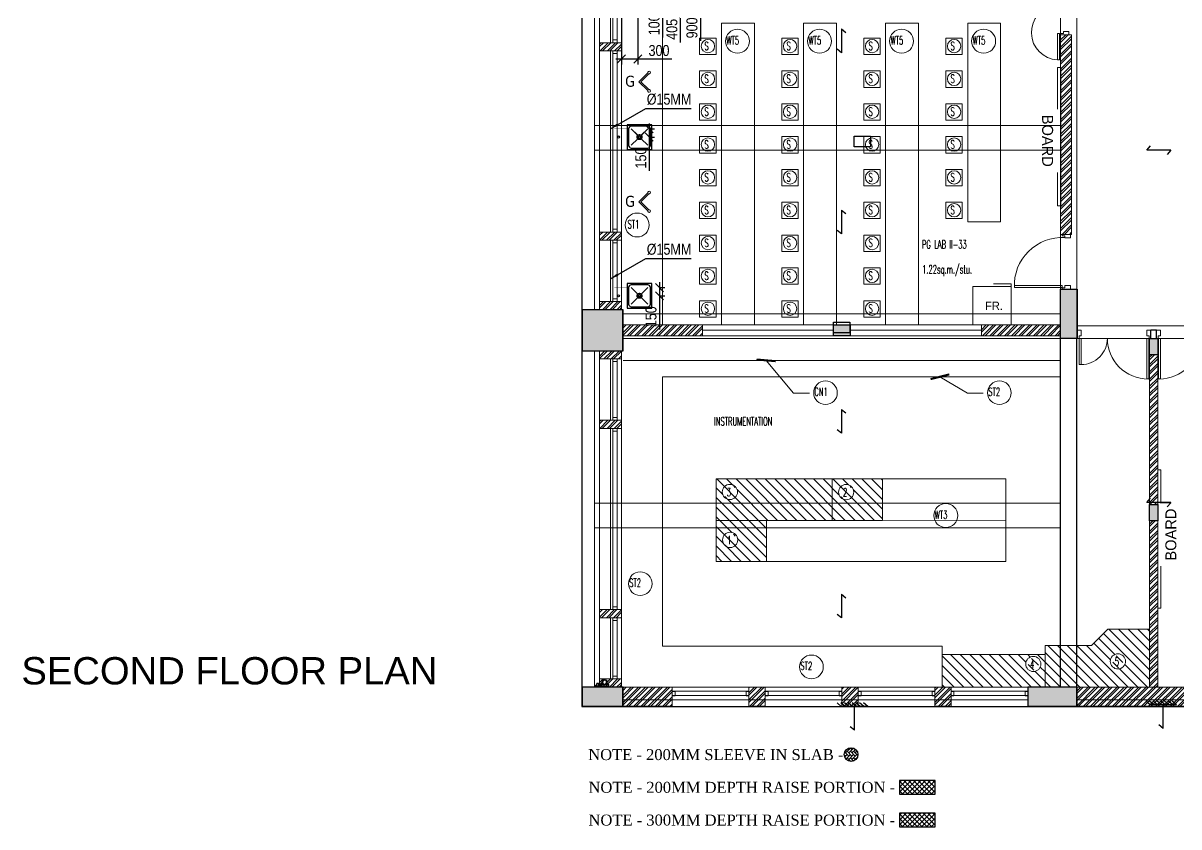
# Model space of a CAD drawing. Header units: inches. Extents: x 5899882 to 5988838, y -468923 to -96891.
# Drawn here: x 5947865 to 5968994, y -316424 to -301732 of the extents above; entities that cross this region are included whole.
import ezdxf

# ---------------------------------------------------------------- set-up
doc = ezdxf.new("R2010")
doc.units = ezdxf.units.IN
doc.header["$MEASUREMENT"] = 0
doc.linetypes.add('1', pattern=[0])
doc.linetypes.add('CONTINOUS', pattern=[0])
doc.layers.get('Defpoints').update_dxf_attribs({"color": 8})
for name, color, linetype in [('0 slc  sleeve 200mm', 3, '1'), ('0 slc sleeve', 5, 'Continuous'), ('0- SLC ARCH LAYOUT', 7, 'Continuous'), ('0- SLC DIMENSION', 7, 'Continuous'), ('0-SLC RCC 2ND. FLOOR', 7, 'Continuous'), ('0-SLC- Waste water down take', 6, 'Continuous'), ('0-SLC-100mm Soil Pipe', 190, 'Continuous'), ('0-SLC-40 MM Waste water pipe', 3, 'Continuous'), ('0-SLC-DOMESTIC LINE', 5, 'DOMESTIC_LINE'), ('0-SLC-DRAINAGE LINE FOR ETP', 1, 'CONTINOUS'), ('0-SLC-Raised portion', 1, 'Continuous'), ('0-SLC-Toilet fixture', 5, 'Continuous'), ('a_150 walls', 8, '1'), ('CL', 7, 'Continuous')]:
    doc.layers.add(name, color=color, linetype=linetype)
for name, color, linetype, lineweight in [('0-SLC-CLAMPS', 7, 'Continuous', 9), ('0-SLC-P-Angle', 6, 'Continuous', 0), ('ARCL-BOARD', 8, 'Continuous', 9), ('ARCL-HATCH-B', 8, 'Continuous', 5), ('ARLC-COL', 8, 'Continuous', 30), ('ARLC-DIM0', 8, 'Continuous', 5), ('ARLC-DIM1', 8, 'Continuous', 5), ('ARLC-DOOR-W', 8, 'Continuous', 5), ('ARLC-ELE0', 8, 'Continuous', 9), ('ARLC-FRIDGE', 8, 'Continuous', 5), ('ARLC-FUR (NOMN)', 8, 'Continuous', 9), ('ARLC-FURN', 8, 'Continuous', 9), ('ARLC-GAS BURNER', 8, 'Continuous', 5), ('ARLC-HATCH-C', 8, 'Continuous', 5), ('ARLC-RCC', 8, 'Continuous', 25), ('ARLC-SINK', 8, 'Continuous', 9), ('ARLC-TEXT0', 8, 'Continuous', 20), ('ARLC-WALL', 8, 'Continuous', 15)]:
    doc.layers.add(name, color=color, linetype=linetype, lineweight=lineweight)
doc.styles.add('ARAIL', font='arial.ttf')
doc.styles.add('ARIAL', font='tahoma.ttf')
doc.styles.add('RS', font='simplex8.shx', dxfattribs={"width": 0.6, "height": 150})
doc.styles.get("Standard").update_dxf_attribs({"font": 'arial.ttf'})
doc.styles.add('swati', font='GOTHIC.TTF')
doc.styles.add('swis cn bt', font='swissc.ttf')
doc.linetypes.add('DOMESTIC_LINE', pattern='A,0.5,-0.2,["DWS",ARIAL,S=0.1,R=0,X=-0.1,Y=-0.05],-0.25', length=0.95)
doc.dimstyles.new('dim-100', dxfattribs={"dimscale": 100, "dimtxt": 1.5, "dimasz": 1.2, "dimexe": 1.5, "dimexo": 1.5, "dimgap": 0.4, "dimtad": 0, "dimdec": 0, "dimdsep": 46, "dimtxsty": 'ARAIL', "dimblk": 'ARCHTICK', "dimcen": 2.5, "dimdle": 1.5, "dimclrd": 1, "dimclre": 252, "dimclrt": 4, "dimadec": 1, "dimazin": 0, "dimtfac": 1, "dimtdec": 0, "dimtmove": 2, "dimatfit": 3, "dimldrblk": 'ARCHTICK', "dimfxl": 1, "dimarcsym": 0})
doc.dimstyles.new('SLC', dxfattribs={"dimtxt": 200, "dimasz": 150, "dimexe": 100, "dimexo": 0, "dimgap": 50, "dimtad": 1, "dimdec": 0, "dimrnd": 5, "dimzin": 1, "dimdsep": 46, "dimtxsty": 'swis cn bt', "dimblk": 'OBLIQUE', "dimcen": 60, "dimdle": 100, "dimclrd": 256, "dimclre": 256, "dimclrt": 256, "dimazin": 0, "dimtfac": 1, "dimtdec": 0, "dimtofl": 0, "dimtmove": 0, "dimatfit": 3, "dimfxl": 0.18, "dimtolj": 1, "dimtzin": 0, "dimarcsym": 0})
pattern_1 = [(45, (-5806111.7, 109613.3), (-66.2912607, 66.2912607), []), (45, (-5806067.505, 109613.3), (-66.2912607, 66.2912607), [])]

# ---------------------------------------------------------------- blocks, each defined once
blk = doc.blocks.new('srt')
at = {"layer": 'ARCL-BOARD'}
blk.add_lwpolyline([(5996549, -124342), (5996491, -124342), (5996491, -121814), (5996549, -121814)], close=True, dxfattribs=at)
at = {"layer": 'ARCL-BOARD', "ltscale": 350, "insert": (5996732, -123000), "char_height": 200, "attachment_point": 5, "rotation": 90, "style": 'swati', "bg_fill": 2}
blk.add_mtext('BOARD', dxfattribs=at)
blk = doc.blocks.new('SINK1')
at = {"color": 0}
for p, q in [((5972703, -133859), (5972821, -133977)), ((5972885, -133977), (5973003, -133859)), ((5972703, -134159), (5972821, -134041)), ((5972885, -134041), (5973003, -134159))]:
    blk.add_line(p, q, dxfattribs=at)
blk.add_lwpolyline([(5973078, -134234), (5973078, -133784), (5972628, -133784), (5972628, -134234)], close=True, dxfattribs=at)
blk.add_lwpolyline([(5973053, -134159), (5973053, -133859, 0.414214), (5973003, -133809), (5972703, -133809, 0.414214), (5972653, -133859), (5972653, -134159, 0.414214), (5972703, -134209), (5973003, -134209, 0.414214)], format="xyb", close=True, dxfattribs=at)
for radius in [45, 25]:
    blk.add_circle((5972853, -134009), radius, dxfattribs=at)
blk = doc.blocks.new('FRFZ')
at = {"layer": 'ARLC-FRIDGE'}
for p, q in [((5843437, -138428), (5843115, -138428)), ((5843437, -138476), (5843437, -138428))]:
    blk.add_line(p, q, dxfattribs=at)
blk.add_lwpolyline([(5843437, -139176), (5843437, -138476), (5842737, -138476), (5842737, -139176)], close=True, dxfattribs=at)
at = {"layer": 'ARLC-FRIDGE', "insert": (5843123, -138829), "char_height": 150, "attachment_point": 5, "style": 'swati', "bg_fill": 2}
blk.add_mtext('FR.', dxfattribs=at)
blk = doc.blocks.new('GAS')
at = {"layer": 'ARLC-GAS BURNER'}
for points in [[(5808683, -109247), (5808674, -109238), (5808836, -109077)], [(5808683, -109229), (5808674, -109238), (5808836, -109400)], [(5808854, -109382), (5808710, -109238), (5808854, -109094)]]:
    blk.add_lwpolyline(points, dxfattribs=at)
for centre, start, end in [((5808860, -109070), 255, 195), ((5808860, -109406), 165, 105)]:
    blk.add_arc(centre, 25, start, end, dxfattribs=at)
at = {"layer": 'ARLC-GAS BURNER', "insert": (5808514, -109231), "char_height": 200, "attachment_point": 5, "style": 'ARIAL'}
blk.add_mtext('\\A1;G', dxfattribs=at)
blk = doc.blocks.new('_ArchTick')
at = {"color": 0, "linetype": 'ByBlock', "const_width": 0.15}
blk.add_lwpolyline([(-0.5, -0.5), (0.5, 0.5)], dxfattribs=at)
blk = doc.blocks.new('DOOR 1')
at = {"layer": 'ARLC-DOOR-W', "ltscale": 0.1}
for p, q in [((5953212, -114078), (5953212, -113328)), ((5953212, -113328), (5953247, -113328)), ((5953247, -114078), (5953247, -113328)), ((5951474, -114021), (5951951, -114021)), ((5951474, -114056), (5951474, -114021)), ((5951474, -114056), (5951951, -114056)), ((5951926, -114078), (5951951, -114078)), ((5951926, -114078), (5951926, -114228)), ((5951951, -114056), (5951951, -114021)), ((5953247, -114078), (5953212, -114078)), ((5953276, -114078), (5953251, -114078)), ((5951926, -114228), (5951991, -114228)), ((5953276, -114228), (5953211, -114228))]:
    blk.add_line(p, q, dxfattribs=at)
at = {"layer": 'ARLC-DOOR-W'}
blk.add_line((5953276, -114228), (5953276, -114078), dxfattribs=at)
at = {"layer": 'ARLC-DOOR-W', "ltscale": 0.1}
for points in [[(5951991, -114228), (5951991, -114128), (5951951, -114128), (5951951, -114078)], [(5953211, -114228), (5953211, -114128), (5953251, -114128), (5953251, -114078)]]:
    blk.add_lwpolyline(points, dxfattribs=at)
for centre, radius, start, end in [((5953212, -114078), 750, 90, 173.4904), ((5951971, -114040), 498, 5.458, 177.8186)]:
    blk.add_arc(centre, radius, start, end, dxfattribs=at)
blk = doc.blocks.new('jjuj')
at = {"layer": 'ARLC-DOOR-W', "ltscale": 0.1}
for p, q in [((5733136, -29654), (5733136, -29679)), ((5733286, -29654), (5733286, -29719))]:
    blk.add_line(p, q, dxfattribs=at)
blk.add_lwpolyline([(5733286, -29719), (5733186, -29719), (5733186, -29679), (5733136, -29679)], dxfattribs=at)
blk = doc.blocks.new('gfhmk')
at = {"layer": 'ARLC-DOOR-W', "ltscale": 0.1}
for p, q in [((5733137, -36608), (5732262, -36608)), ((5733137, -36568), (5732263, -36568)), ((5733137, -36568), (5733137, -36608))]:
    blk.add_line(p, q, dxfattribs=at)
blk.add_arc((5733137, -36608), 875, 177.3797, 273.233, dxfattribs=at)
blk = doc.blocks.new('ttgdh')
at = {"layer": 'ARLC-DOOR-W', "ltscale": 0.1}
for p, q in [((5915688, -148734), (5915763, -148734)), ((5915688, -148734), (5915688, -148884)), ((5917038, -148734), (5916963, -148734)), ((5917038, -148884), (5917038, -148734)), ((5915688, -148884), (5915723, -148884)), ((5915728, -148884), (5915728, -149625)), ((5915728, -148884), (5915763, -148884)), ((5915763, -148884), (5915763, -149625)), ((5916963, -148884), (5916963, -149362)), ((5916963, -148884), (5916998, -148884)), ((5916998, -148884), (5916998, -149362)), ((5917038, -148884), (5917003, -148884)), ((5916963, -149362), (5916998, -149362)), ((5915763, -149625), (5915728, -149625))]:
    blk.add_line(p, q, dxfattribs=at)
at = {"layer": 'ARLC-DOOR-W'}
blk.add_line((5916998, -148884), (5916998, -149362), dxfattribs=at)
at = {"layer": 'ARLC-DOOR-W', "ltscale": 0.1}
for points in [[(5915763, -148734), (5915763, -148834), (5915723, -148834), (5915723, -148884)], [(5916963, -148734), (5916963, -148834), (5917003, -148834), (5917003, -148884)]]:
    blk.add_lwpolyline(points, dxfattribs=at)
at = {"layer": 'ARLC-DOOR-W'}
for centre, radius, start, end in [((5915743, -148884), 742, 269.899, 0), ((5916963, -148884), 478, 180, 270)]:
    blk.add_arc(centre, radius, start, end, dxfattribs=at)
blk = doc.blocks.new('an80')
for points in [[(-46, 0), (-46, 66), (-51, 66), (-51, 76), (-35, 76), (-35, 66), (-40, 66), (-40, 0)], [(46, 0), (46, 66), (51, 66), (51, 76), (35, 76), (35, 66), (40, 66), (40, 0)]]:
    blk.add_lwpolyline(points)
for radius in [46, 40]:
    blk.add_arc((0, 0), radius, 180, 360)
blk = doc.blocks.new('80mm')
at = {"layer": '0-SLC- Waste water down take', "const_width": 5}
blk.add_lwpolyline([(-37.5, 0, 1), (37.5, 0, 1)], format="xyb", close=True, dxfattribs=at)
at = {"layer": '0-SLC- Waste water down take'}
for radius in [40, 35]:
    blk.add_circle((0, 0), radius, dxfattribs=at)
blk = doc.blocks.new('DSF')
at = {"layer": '0-SLC-CLAMPS'}
for points in [[(1498.45, 220.321), (1498.447, 220.321, -0.414214), (1498.442, 220.327), (1498.442, 220.327), (1498.461, 220.327), (1498.461, 220.274, -0.414214), (1498.456, 220.279), (1498.456, 220.316, 0.414214)], [(1498.604, 220.321), (1498.608, 220.321, 0.414214), (1498.613, 220.327), (1498.613, 220.327), (1498.593, 220.327), (1498.593, 220.274, 0.414214), (1498.599, 220.279), (1498.599, 220.316, -0.414214)]]:
    blk.add_lwpolyline(points, format="xyb", close=True, dxfattribs=at)
blk.add_lwpolyline([(1498.593, 220.306), (1498.461, 220.306), (1498.461, 220.274), (1498.593, 220.274)], close=True, dxfattribs=at)
at = {"layer": '0-SLC- Waste water down take', "lineweight": 0, "ltscale": 12, "xscale": 0.0010714285714286, "yscale": 0.0010714285714286, "zscale": 0.0010714285714286}
blk.add_blockref('80mm', (1498.524, 220.234), dxfattribs=at)
at = {"layer": '0-SLC-CLAMPS', "xscale": 0.0010714285714286, "yscale": 0.0010714285714286, "zscale": 0.0010714285714286}
blk.add_blockref('an80', (1498.524, 220.234), dxfattribs=at)
blk = doc.blocks.new('GYS')
for p, q in [((6635556, -325052), (6635556, -325488)), ((6635556, -325052), (6635635, -325117)), ((6635556, -325488), (6635477, -325423))]:
    blk.add_line(p, q)
blk = doc.blocks.new('A$C67844AE1')
at = {"color": 7}
for p, q in [((-218, 241), (-283, 162)), ((-218, 172), (-283, 93)), ((-218, 103), (-283, 24)), ((-218, 34), (-283, -45)), ((218, 0), (-218, 0)), ((218, 0), (153, -79)), ((-218, -34), (-283, -113)), ((-218, -103), (-283, -182)), ((-218, -172), (-283, -251)), ((-218, -241), (-283, -320))]:
    blk.add_line(p, q, dxfattribs=at)
at = {"layer": 'CL', "color": 7}
blk.add_line((-218, 241), (-218, -241), dxfattribs=at)
blk = doc.blocks.new('A$C4AE13D6C')
at = {"layer": 'ARLC-COL', "color": 7}
for points in [[(-12836, -21812), (-12536, -21812), (-12536, -22012), (-12836, -22012)], [(-13211, -25212), (-12911, -25212), (-12911, -25412), (-13211, -25412)]]:
    blk.add_lwpolyline(points, close=True, dxfattribs=at)
blk = doc.blocks.new('A$C77C3199A')
at = {"layer": 'ARLC-HATCH-C', "ltscale": 0.1}
h = blk.add_hatch(color=0, dxfattribs=at)
h.paths.add_polyline_path([(34045, -40175), (34795, -40175), (34795, -39825), (34245, -39825), (34045, -39825)])
h.paths.add_polyline_path([(11933.1, -19024), (11933.1, -19406.9), (12977.2, -19406.9), (12977.2, -19024)], flags=24)
h.paths.add_polyline_path([(11921.5, -32842.1), (11921.5, -33225), (12993.4, -33225), (12993.4, -32842.1)], flags=24)
h.paths.add_polyline_path([(11921.5, -39616.9), (11921.5, -40000), (12991.7, -40000), (12991.7, -39616.9)], flags=24)
for points in [[(21645, -33450), (21645, -32550), (21945, -32550), (21945, -33450)], [(12895, -32925), (12895, -33675), (13645, -33675), (13645, -32925)], [(12895, -39825), (12895, -40175), (13645, -40175), (13645, -39825), (13445, -39825)], [(21045, -40175), (21601.3, -40175), (21751.3, -40175), (21945, -40175), (21945, -39825), (21787.6, -39825), (21587.6, -39825), (21045, -39825), (21045, -40175)]]:
    blk.add_hatch(color=0, dxfattribs=at).paths.add_polyline_path(points)
at = {"layer": 'a_150 walls', "color": 0}
for p, q in [((21645, -39825), (21645, -33450)), ((21945, -39825), (21945, -33450))]:
    blk.add_line(p, q, dxfattribs=at)
at = {"layer": 'ARLC-COL', "color": 0}
for points in [[(21945, -33450), (21645, -33450), (21645, -32550), (21945, -32550)], [(13645, -32925), (12895, -32925), (12895, -33675), (13645, -33675)], [(13645, -39825), (12895, -39825), (12895, -40175), (13645, -40175)], [(21045, -40175), (21945, -40175), (21945, -39825), (21045, -39825)]]:
    blk.add_lwpolyline(points, close=True, dxfattribs=at)
at = {"layer": 'ARLC-WALL', "color": 30}
for p, q in [((21645, -26550), (21645, -32550)), ((21945, -26550), (21945, -32550)), ((12895, -32925), (12895, -26775)), ((13125, -32925), (13125, -26775)), ((13125, -29560), (21645, -29560)), ((13125, -30010), (21645, -30010)), ((21645, -33000), (13645, -33000)), ((21945, -33220), (24745, -33220)), ((21645, -33450), (13645, -33450)), ((21945, -33450), (24745, -33450)), ((12895, -39825), (12895, -33675)), ((13125, -39825), (13125, -33675)), ((13125, -36460), (21645, -36460)), ((13125, -36910), (21645, -36910)), ((21945, -39825), (24745, -39825)), ((21945, -40055), (24745, -40055))]:
    blk.add_line(p, q, dxfattribs=at)
at = {"layer": 'ARLC-WALL', "color": 30, "ltscale": 0.1}
for p, q in [((13645, -33200), (13645, -33400)), ((13645, -39825), (21045, -39825)), ((13645, -40055), (21045, -40055))]:
    blk.add_line(p, q, dxfattribs=at)
at = {"layer": 'CL', "color": 0}
for p, q in [((13645, -40175), (21045, -40175)), ((21945, -40175), (24745, -40175))]:
    blk.add_line(p, q, dxfattribs=at)
at = {"color": 8, "lineweight": 18}
blk.add_blockref('A$C4AE13D6C', (30706.3, -7938), dxfattribs=at)
at = {"color": 0}
for p in [(-6617914, 297259.3), (-6617914, 293948.8), (-6617914, 290304.8), (-6617914, 286928.8)]:
    blk.add_blockref('GYS', p, dxfattribs=at)
at = {"color": 0, "rotation": 270}
for p in [(348712.5, 6605550.3), (348712.5, 6599107.8)]:
    blk.add_blockref('GYS', p, dxfattribs=at)
at = {"layer": 'CL', "color": 0, "rotation": 270}
for p in [(17878.1, -40393.2), (23523.1, -40362.1)]:
    blk.add_blockref('A$C67844AE1', p, dxfattribs=at)
blk = doc.blocks.new('_OBLIQUE')
at = {"color": 0, "linetype": 'ByBlock'}
blk.add_line((-0.5, -0.5), (0.5, 0.5), dxfattribs=at)
blk = doc.blocks.new('*D271')
at = {"layer": '0- SLC DIMENSION', "lineweight": -2, "transparency": 16777216}
for p, q in [((5959102, -300533), (5960346, -300533)), ((5960246, -300533), (5960246, -301533)), ((5959102, -301433), (5960346, -301433)), ((5960246, -301433), (5960246, -302058))]:
    blk.add_line(p, q, dxfattribs=at)
at = {"layer": 'Defpoints', "color": 0, "transparency": 16777216}
for p in [(5959102, -300533), (5960246, -300533), (5959102, -301433)]:
    blk.add_point(p, dxfattribs=at)
at = {"layer": '0- SLC DIMENSION', "lineweight": -2, "transparency": 16777216, "xscale": 150, "yscale": 150, "zscale": 150}
for p, rotation in [((5960246, -300533), 90), ((5960246, -301433), 270)]:
    blk.add_blockref('_OBLIQUE', p, dxfattribs=dict(at, rotation=rotation))
at = {"layer": '0- SLC DIMENSION', "transparency": 16777216, "insert": (5960093, -301820), "char_height": 200, "attachment_point": 5, "rotation": 90, "style": 'swis cn bt'}
blk.add_mtext('\\A1;900', dxfattribs=at)
blk = doc.blocks.new('*D272')
at = {"layer": '0- SLC DIMENSION', "lineweight": -2, "transparency": 16777216}
for p, q in [((5959003, -300533), (5959979, -300533)), ((5959879, -300533), (5959879, -301036)), ((5959003, -300936), (5959979, -300936)), ((5959879, -300936), (5959879, -302084))]:
    blk.add_line(p, q, dxfattribs=at)
at = {"layer": 'Defpoints', "color": 0, "transparency": 16777216}
for p in [(5959003, -300533), (5959879, -300533), (5959003, -300936)]:
    blk.add_point(p, dxfattribs=at)
at = {"layer": '0- SLC DIMENSION', "lineweight": -2, "transparency": 16777216, "xscale": 150, "yscale": 150, "zscale": 150}
for p, rotation in [((5959879, -300533), 90), ((5959879, -300936), 270)]:
    blk.add_blockref('_OBLIQUE', p, dxfattribs=dict(at, rotation=rotation))
at = {"layer": '0- SLC DIMENSION', "transparency": 16777216, "insert": (5959726, -301846), "char_height": 200, "attachment_point": 5, "rotation": 90, "style": 'swis cn bt'}
blk.add_mtext('\\A1;405', dxfattribs=at)
blk = doc.blocks.new('*D274')
at = {"layer": '0- SLC DIMENSION', "lineweight": -2, "transparency": 16777216}
for p, q in [((5958803, -301433), (5958803, -302487)), ((5959103, -301433), (5959103, -302487)), ((5958703, -302387), (5959103, -302387)), ((5959103, -302387), (5959727, -302387))]:
    blk.add_line(p, q, dxfattribs=at)
at = {"layer": 'Defpoints', "color": 0, "transparency": 16777216}
for p in [(5958803, -301433), (5959103, -301433), (5959103, -302387)]:
    blk.add_point(p, dxfattribs=at)
at = {"layer": '0- SLC DIMENSION', "lineweight": -2, "transparency": 16777216, "xscale": 150, "yscale": 150, "zscale": 150, "rotation": 180}
blk.add_blockref('_OBLIQUE', (5958803, -302387), dxfattribs=at)
at = {"layer": '0- SLC DIMENSION', "lineweight": -2, "transparency": 16777216, "xscale": 150, "yscale": 150, "zscale": 150}
blk.add_blockref('_OBLIQUE', (5959103, -302387), dxfattribs=at)
at = {"layer": '0- SLC DIMENSION', "transparency": 16777216, "insert": (5959490, -302234), "char_height": 200, "attachment_point": 5, "style": 'swis cn bt'}
blk.add_mtext('\\A1;300', dxfattribs=at)
blk = doc.blocks.new('200SS')
at = {"layer": '0 slc  sleeve 200mm'}
h = blk.add_hatch(dxfattribs=at)
h.set_pattern_fill('AR-HBONE', color=3, scale=10.56007, angle=90)
h.set_pattern_definition([(135, (276793.653, -63998.61), (-59.7367777, 4e-15), [126.720842, -42.24028]), (225, (276763.784, -63968.74), (-59.7367777, 4e-15), [126.720842, -42.24028])])
edge = h.paths.add_edge_path()
edge.add_arc((0, 0), 125, 0, 360)
at = {"layer": '0 slc  sleeve 200mm', "color": 3}
blk.add_circle((0, 0), 125, dxfattribs=at)
blk = doc.blocks.new('*D552')
at = {"layer": '0-SLC-DRAINAGE LINE FOR ETP', "lineweight": -2, "transparency": 16777216}
for p, q in [((5959310, -303565), (5959310, -303815)), ((5959310, -303665), (5959410, -303665)), ((5959310, -303815), (5959410, -303815)), ((5959310, -303815), (5959310, -304430))]:
    blk.add_line(p, q, dxfattribs=at)
at = {"layer": 'Defpoints', "color": 0, "transparency": 16777216}
for p in [(5958803, -303665), (5958803, -303815), (5959310, -303815)]:
    blk.add_point(p, dxfattribs=at)
at = {"layer": '0-SLC-DRAINAGE LINE FOR ETP', "lineweight": -2, "transparency": 16777216, "xscale": 150, "yscale": 150, "zscale": 150}
for p, rotation in [((5959310, -303665), 90), ((5959310, -303815), 270)]:
    blk.add_blockref('_OBLIQUE', p, dxfattribs=dict(at, rotation=rotation))
at = {"layer": '0-SLC-DRAINAGE LINE FOR ETP', "transparency": 16777216, "insert": (5959158, -304198), "char_height": 200, "attachment_point": 5, "rotation": 90, "style": 'swis cn bt'}
blk.add_mtext('\\A1;150', dxfattribs=at)
blk = doc.blocks.new('*D553')
at = {"layer": '0-SLC-DRAINAGE LINE FOR ETP', "lineweight": -2, "transparency": 16777216}
for p, q in [((5959497, -306567), (5959598, -306567)), ((5959498, -306467), (5959498, -306717)), ((5959497, -306717), (5959598, -306717)), ((5959498, -306717), (5959498, -307332))]:
    blk.add_line(p, q, dxfattribs=at)
at = {"layer": 'Defpoints', "color": 0, "transparency": 16777216}
for p in [(5958808, -306567), (5958808, -306717), (5959498, -306717)]:
    blk.add_point(p, dxfattribs=at)
at = {"layer": '0-SLC-DRAINAGE LINE FOR ETP', "lineweight": -2, "transparency": 16777216, "xscale": 150, "yscale": 150, "zscale": 150}
for p, rotation in [((5959498, -306567), 90), ((5959498, -306717), 270)]:
    blk.add_blockref('_OBLIQUE', p, dxfattribs=dict(at, rotation=rotation))
at = {"layer": '0-SLC-DRAINAGE LINE FOR ETP', "transparency": 16777216, "insert": (5959345, -307099), "char_height": 200, "attachment_point": 5, "rotation": 90, "style": 'swis cn bt'}
blk.add_mtext('\\A1;150', dxfattribs=at)
blk = doc.blocks.new('*D554')
at = {"layer": '0- SLC DIMENSION', "lineweight": -2, "transparency": 16777216}
for p, q in [((5958808, -300835), (5959653, -300835)), ((5959553, -300735), (5959553, -300936)), ((5958803, -300936), (5959653, -300936)), ((5959553, -300936), (5959553, -301997))]:
    blk.add_line(p, q, dxfattribs=at)
at = {"layer": 'Defpoints', "color": 0, "transparency": 16777216}
for p in [(5958808, -300835), (5958803, -300936), (5959553, -300936)]:
    blk.add_point(p, dxfattribs=at)
at = {"layer": '0- SLC DIMENSION', "lineweight": -2, "transparency": 16777216, "xscale": 150, "yscale": 150, "zscale": 150}
for p, rotation in [((5959553, -300835), 90), ((5959553, -300936), 270)]:
    blk.add_blockref('_OBLIQUE', p, dxfattribs=dict(at, rotation=rotation))
at = {"layer": '0- SLC DIMENSION', "transparency": 16777216, "insert": (5959401, -301764), "char_height": 200, "attachment_point": 5, "rotation": 90, "style": 'swis cn bt'}
blk.add_mtext('\\A1;100', dxfattribs=at)
blk = doc.blocks.new('A$C3DAD2E9A')
at = {"layer": 'ARCL-HATCH-B'}
h = blk.add_hatch(dxfattribs=at)
h.set_pattern_fill('ANSI32', color=256, scale=250)
h.set_pattern_definition(pattern_1)
h.paths.add_polyline_path([(13617, -28044), (13217, -28044), (13217, -28194), (13617, -28194)])
h = blk.add_hatch(dxfattribs=at)
h.set_pattern_fill('ANSI32', color=256, scale=250)
h.set_pattern_definition(pattern_1)
h.paths.add_polyline_path([(13617, -31504), (13217, -31504), (13217, -31654), (13617, -31654)])
h = blk.add_hatch(dxfattribs=at)
h.set_pattern_fill('ANSI32', color=256, scale=250)
h.set_pattern_definition(pattern_1)
h.paths.add_polyline_path([(13617, -32774), (13217, -32774), (13217, -32924), (13617, -32924)])
h = blk.add_hatch(dxfattribs=at)
h.set_pattern_fill('ANSI32', color=256, scale=250)
h.set_pattern_definition(pattern_1)
h.paths.add_polyline_path([(15097, -33198), (13647, -33198), (13647, -33399), (15097, -33399)])
h = blk.add_hatch(dxfattribs=at)
h.set_pattern_fill('ANSI32', color=256, scale=250)
h.set_pattern_definition(pattern_1)
h.paths.add_polyline_path([(13617, -33674), (13217, -33674), (13217, -33824), (13617, -33824)])
h = blk.add_hatch(dxfattribs=at)
h.set_pattern_fill('ANSI32', color=256, scale=250)
h.set_pattern_definition(pattern_1)
h.paths.add_polyline_path([(13617, -34944), (13217, -34944), (13217, -35094), (13617, -35094)])
h = blk.add_hatch(dxfattribs=at)
h.set_pattern_fill('ANSI32', color=256, scale=250)
h.set_pattern_definition(pattern_1)
h.paths.add_polyline_path([(13617, -38404), (13217, -38404), (13217, -38554), (13617, -38554)])
h = blk.add_hatch(dxfattribs=at)
h.set_pattern_fill('ANSI32', color=256, scale=250)
h.set_pattern_definition(pattern_1)
h.paths.add_polyline_path([(13617, -39674), (13217, -39674), (13217, -39824), (13617, -39824)])
h = blk.add_hatch(dxfattribs=at)
h.set_pattern_fill('ANSI32', color=256, scale=250)
h.set_pattern_definition(pattern_1)
h.paths.add_polyline_path([(14547, -39824), (13647, -39824), (13647, -40174), (14547, -40174)])
h = blk.add_hatch(dxfattribs=at)
h.set_pattern_fill('ANSI32', color=256, scale=250)
h.set_pattern_definition(pattern_1)
h.paths.add_polyline_path([(16247, -39824), (15947, -39824), (15947, -40174), (16247, -40174)])
h = blk.add_hatch(dxfattribs=at)
h.set_pattern_fill('ANSI32', color=256, scale=250)
h.set_pattern_definition(pattern_1)
h.paths.add_polyline_path([(17947, -39824), (17647, -39824), (17647, -40174), (17947, -40174)])
h = blk.add_hatch(dxfattribs=at)
h.set_pattern_fill('ANSI32', color=256, scale=250)
h.set_pattern_definition(pattern_1)
h.paths.add_polyline_path([(19647, -39824), (19347, -39824), (19347, -39898), (19347, -39898), (19347, -39978), (19347, -39980), (19347, -40174), (19647, -40174)])
at = {"layer": 'ARLC-HATCH-C', "ltscale": 0.1}
for points in [[(21647, -33449), (21647, -32549), (21947, -32549), (21947, -33449)], [(12897, -32924), (12897, -33674), (13647, -33674), (13647, -32924)], [(17797, -33399), (17797, -33199), (17497, -33199), (17497, -33399)], [(17797, -33399), (17797, -33199), (17497, -33199), (17497, -33399)], [(23422, -33449), (23272, -33449), (23272, -33749), (23422, -33749)], [(12897, -39824), (12897, -40174), (13647, -40174), (13647, -39824), (13447, -39824)], [(21047, -40174), (21604, -40174), (21754, -40174), (21947, -40174), (21947, -39824), (21790, -39824), (21590, -39824), (21047, -39824), (21047, -40174)]]:
    blk.add_hatch(color=256, dxfattribs=at).paths.add_polyline_path(points)
at = {"layer": 'ARLC-HATCH-C'}
h = blk.add_hatch(dxfattribs=at)
h.set_pattern_fill('ANSI31', color=256, scale=1000, angle=90, style=0)
h.set_pattern_definition([(135, (-5834002.7, 109613.3), (-88.3883476, -88.3883476), [])])
h.paths.add_polyline_path([(17467, -36015), (15347, -36015), (15347, -36775), (16267, -36775), (17467, -36775)])
edge = h.paths.add_edge_path(flags=16)
edge.add_arc((15600, -36256), 139, 0, 180, ccw=False)
edge.add_arc((15600, -36256), 139, -180, 0, ccw=False)
h.paths.add_polyline_path([(16267, -36775), (15347, -36775), (15347, -37525), (16267, -37525)])
edge = h.paths.add_edge_path(flags=16)
edge.add_arc((15605, -37132), 139, 0, 180, ccw=False)
edge.add_arc((15605, -37132), 139, -180, 0, ccw=False)
h.paths.add_polyline_path([(18387, -36015), (17467, -36015), (17467, -36775), (18387, -36775)])
edge = h.paths.add_edge_path(flags=16)
edge.add_arc((17725, -36258), 139, 0, 180, ccw=False)
edge.add_arc((17725, -36258), 139, -180, 0, ccw=False)
h.paths.add_polyline_path([(21362, -39225), (19482, -39225), (19482, -39735), (19482, -39815), (19482, -39825), (21362, -39825)])
edge = h.paths.add_edge_path(flags=16)
edge.add_arc((21147, -39400), 139, 0, 180, ccw=False)
edge.add_arc((21147, -39400), 139, -180, 0, ccw=False)
h.paths.add_polyline_path([(23272, -38765), (22512, -38765), (22212, -39065), (21362, -39065), (21362, -39825), (21947, -39825), (23272, -39825)])
edge = h.paths.add_edge_path(flags=16)
edge.add_arc((22694, -39352), 139, -180, 0, ccw=False)
edge.add_arc((22694, -39352), 139, 0, 180, ccw=False)
h.paths.add_polyline_path([(15506, -36374), (15693, -36374), (15693, -36152), (15506, -36152)], flags=16)
h.paths.add_polyline_path([(15512, -37247), (15698, -37247), (15698, -37028), (15512, -37028)], flags=16)
h.paths.add_polyline_path([(17632, -36373), (17818, -36373), (17818, -36154), (17632, -36154)], flags=16)
h.paths.add_polyline_path([(19482, -39496), (19482, -39728)], flags=17)
h.paths.add_polyline_path([(21054, -39515), (21239, -39515), (21239, -39297), (21054, -39297)], flags=16)
h.paths.add_polyline_path([(22601, -39470), (22786, -39470), (22786, -39251), (22601, -39251)], flags=16)
at = {"layer": 'ARLC-COL'}
for points in [[(21947, -33449), (21647, -33449), (21647, -32549), (21947, -32549)], [(13647, -32924), (12897, -32924), (12897, -33674), (13647, -33674)], [(17497, -33199), (17797, -33199), (17797, -33399), (17497, -33399)], [(17497, -33199), (17797, -33199), (17797, -33399), (17497, -33399)], [(23272, -33749), (23272, -33449), (23422, -33449), (23422, -33749)], [(13647, -39824), (12897, -39824), (12897, -40174), (13647, -40174)], [(21047, -40174), (21947, -40174), (21947, -39824), (21047, -39824)]]:
    blk.add_lwpolyline(points, close=True, dxfattribs=at)
at = {"layer": 'ARLC-DIM0'}
for points in [[(14547, -39980), (14597, -39980), (14597, -39900), (14547, -39900)], [(15897, -39980), (15947, -39980), (15947, -39900), (15897, -39900)], [(16247, -39980), (16297, -39980), (16297, -39900), (16247, -39900)], [(17597, -39980), (17647, -39980), (17647, -39900), (17597, -39900)], [(17947, -39980), (17997, -39980), (17997, -39900), (17947, -39900)], [(19297, -39980), (19347, -39980), (19347, -39900), (19297, -39900)], [(19647, -39980), (19697, -39980), (19697, -39900), (19647, -39900)], [(20997, -39980), (21047, -39980), (21047, -39900), (20997, -39900)]]:
    blk.add_lwpolyline(points, close=True, dxfattribs=at)
at = {"layer": 'ARLC-DOOR-W'}
for p, q in [((15097, -33198), (17497, -33198)), ((17497, -33299), (15097, -33299)), ((15097, -33399), (17497, -33399)), ((17797, -33399), (20197, -33399))]:
    blk.add_line(p, q, dxfattribs=at)
for points in [[(13542, -26973), (13462, -26973), (13462, -27993), (13542, -27993)], [(13462, -27993), (13462, -28044), (13542, -28044), (13542, -27993)], [(13462, -28194), (13462, -28244), (13542, -28244), (13542, -28194)], [(13542, -28244), (13462, -28244), (13462, -31453), (13542, -31453)], [(13462, -31453), (13462, -31504), (13542, -31504), (13542, -31453)], [(13462, -31654), (13462, -31703), (13542, -31703), (13542, -31654)], [(13542, -31703), (13462, -31703), (13462, -32723), (13542, -32723)], [(13462, -32723), (13462, -32774), (13542, -32774), (13542, -32723)], [(13462, -33824), (13462, -33873), (13542, -33873), (13542, -33824)], [(13542, -33873), (13462, -33873), (13462, -34893), (13542, -34893)], [(13462, -34893), (13462, -34944), (13542, -34944), (13542, -34893)], [(13462, -35094), (13462, -35144), (13542, -35144), (13542, -35094)], [(13542, -35144), (13462, -35144), (13462, -38353), (13542, -38353)], [(13462, -38353), (13462, -38404), (13542, -38404), (13542, -38353)], [(13462, -38554), (13462, -38603), (13542, -38603), (13542, -38554)], [(13542, -38603), (13462, -38603), (13462, -39623), (13542, -39623)], [(13462, -39623), (13462, -39674), (13542, -39674), (13542, -39623)], [(14547, -39978), (14597, -39978), (14597, -39898), (14547, -39898)], [(14597, -39898), (14597, -39978), (15897, -39978), (15897, -39898)], [(15897, -39978), (15947, -39978), (15947, -39898), (15897, -39898)], [(16247, -39978), (16297, -39978), (16297, -39898), (16247, -39898)], [(16297, -39898), (16297, -39978), (17597, -39978), (17597, -39898)], [(17597, -39978), (17647, -39978), (17647, -39898), (17597, -39898)], [(17947, -39978), (17997, -39978), (17997, -39898), (17947, -39898)], [(17997, -39898), (17997, -39978), (19297, -39978), (19297, -39898)], [(19297, -39978), (19347, -39978), (19347, -39898), (19297, -39898)], [(19647, -39978), (19697, -39978), (19697, -39898), (19647, -39898)], [(19697, -39898), (19697, -39978), (20997, -39978), (20997, -39898)], [(20997, -39978), (21047, -39978), (21047, -39898), (20997, -39898)]]:
    blk.add_lwpolyline(points, close=True, dxfattribs=at)
at = {"layer": 'ARLC-ELE0'}
for p, q in [((12897, -26774), (12897, -32924)), ((12897, -26775), (12897, -32925)), ((12897, -39824), (12897, -33674)), ((12897, -39825), (12897, -33675))]:
    blk.add_line(p, q, dxfattribs=at)
at = {"layer": 'ARLC-ELE0', "ltscale": 0.006}
for p, q in [((13217, -28044), (13217, -26924)), ((13617, -26924), (13617, -28044)), ((13217, -28194), (13217, -31504)), ((13617, -28194), (13617, -31504)), ((13217, -31654), (13217, -32774)), ((13617, -31654), (13617, -32774)), ((13217, -34944), (13217, -33824)), ((13617, -33824), (13617, -34944)), ((13217, -35094), (13217, -38404)), ((13617, -35094), (13617, -38404)), ((13217, -38554), (13217, -39674)), ((13617, -38554), (13617, -39674))]:
    blk.add_line(p, q, dxfattribs=at)
at = {"layer": 'ARLC-FUR (NOMN)'}
for centre, radius in [((15739, -28017), 219), ((17239, -28017), 219), ((18739, -28017), 219), ((20239, -28017), 219), ((15199, -28106), 122), ((16699, -28106), 122), ((18199, -28106), 122), ((19699, -28106), 122), ((15199, -28706), 122), ((16699, -28706), 122), ((18199, -28706), 122), ((19699, -28706), 122), ((15199, -29306), 122), ((16699, -29306), 122), ((18199, -29306), 122), ((19699, -29306), 122), ((15199, -29906), 122), ((16699, -29906), 122), ((18199, -29906), 122), ((19699, -29906), 122), ((15199, -30506), 122), ((16699, -30506), 122), ((18199, -30506), 122), ((19699, -30506), 122), ((15199, -31106), 122), ((16699, -31106), 122), ((18199, -31106), 122), ((19699, -31106), 122), ((13906, -31376), 219), ((15199, -31706), 122), ((16699, -31706), 122), ((18199, -31706), 122), ((15199, -32306), 122), ((16699, -32306), 122), ((18199, -32306), 122), ((15199, -32906), 122), ((16699, -32906), 122), ((18199, -32906), 122), ((17348, -34442), 216), ((20527, -34442), 216), ((15600, -36256), 139), ((17725, -36258), 139), ((19546, -36687), 219), ((15605, -37132), 139), ((13961, -37932), 216), ((17091, -39453), 216), ((21147, -39400), 139), ((22694, -39352), 139)]:
    blk.add_circle(centre, radius, dxfattribs=at)
at = {"layer": 'ARLC-FURN'}
for p, q in [((14367, -26486), (14367, -33198)), ((15447, -27687), (16047, -27687)), ((15447, -27687), (15447, -33200)), ((16047, -27687), (16047, -33200)), ((16947, -27687), (17547, -27687)), ((16947, -27687), (16947, -33200)), ((17547, -27687), (17547, -33200)), ((18447, -27687), (19047, -27687)), ((18447, -27687), (18447, -33200)), ((19047, -27687), (19047, -33200)), ((19947, -27687), (20547, -27687)), ((19947, -27687), (19947, -31317)), ((20547, -27687), (20547, -31317)), ((20547, -31317), (19947, -31317)), ((14367, -34150), (14367, -39075)), ((14367, -34150), (21647, -34150)), ((18387, -36015), (20647, -36015)), ((20647, -36015), (20647, -37525)), ((18387, -36775), (20647, -36770)), ((16267, -37525), (20647, -37525)), ((14367, -39075), (19482, -39075))]:
    blk.add_line(p, q, dxfattribs=at)
at = {"layer": 'ARLC-FURN', "ltscale": 0.002}
blk.add_line((13647, -33850), (21647, -33850), dxfattribs=at)
at = {"layer": 'ARLC-FURN'}
for points in [[(15047, -28260), (15347, -28260), (15347, -27960), (15047, -27960)], [(16547, -28260), (16847, -28260), (16847, -27960), (16547, -27960)], [(18047, -28260), (18347, -28260), (18347, -27960), (18047, -27960)], [(19547, -28260), (19847, -28260), (19847, -27960), (19547, -27960)], [(15047, -28860), (15347, -28860), (15347, -28560), (15047, -28560)], [(16547, -28860), (16847, -28860), (16847, -28560), (16547, -28560)], [(18047, -28860), (18347, -28860), (18347, -28560), (18047, -28560)], [(19547, -28860), (19847, -28860), (19847, -28560), (19547, -28560)], [(15047, -29460), (15347, -29460), (15347, -29160), (15047, -29160)], [(16547, -29460), (16847, -29460), (16847, -29160), (16547, -29160)], [(18047, -29460), (18347, -29460), (18347, -29160), (18047, -29160)], [(19547, -29460), (19847, -29460), (19847, -29160), (19547, -29160)], [(15047, -30060), (15347, -30060), (15347, -29760), (15047, -29760)], [(16547, -30060), (16847, -30060), (16847, -29760), (16547, -29760)], [(18047, -30060), (18347, -30060), (18347, -29760), (18047, -29760)], [(19547, -30060), (19847, -30060), (19847, -29760), (19547, -29760)], [(15047, -30660), (15347, -30660), (15347, -30360), (15047, -30360)], [(16547, -30660), (16847, -30660), (16847, -30360), (16547, -30360)], [(18047, -30660), (18347, -30660), (18347, -30360), (18047, -30360)], [(19547, -30660), (19847, -30660), (19847, -30360), (19547, -30360)], [(15047, -31260), (15347, -31260), (15347, -30960), (15047, -30960)], [(16547, -31260), (16847, -31260), (16847, -30960), (16547, -30960)], [(18047, -31260), (18347, -31260), (18347, -30960), (18047, -30960)], [(19547, -31260), (19847, -31260), (19847, -30960), (19547, -30960)], [(15047, -31860), (15347, -31860), (15347, -31560), (15047, -31560)], [(16547, -31860), (16847, -31860), (16847, -31560), (16547, -31560)], [(18047, -31860), (18347, -31860), (18347, -31560), (18047, -31560)], [(15047, -32460), (15347, -32460), (15347, -32160), (15047, -32160)], [(16547, -32460), (16847, -32460), (16847, -32160), (16547, -32160)], [(18047, -32460), (18347, -32460), (18347, -32160), (18047, -32160)], [(15047, -33060), (15347, -33060), (15347, -32760), (15047, -32760)], [(16547, -33060), (16847, -33060), (16847, -32760), (16547, -32760)], [(18047, -33060), (18347, -33060), (18347, -32760), (18047, -32760)]]:
    blk.add_lwpolyline(points, close=True, dxfattribs=at)
at = {"layer": 'ARLC-FURN', "ltscale": 0.002}
blk.add_lwpolyline([(21647, -34150), (21647, -33399)], dxfattribs=at)
at = {"layer": 'ARLC-FURN'}
blk.add_lwpolyline([(19482, -39075), (19482, -39225)], dxfattribs=at)
at = {"layer": 'ARLC-GAS BURNER'}
for p, q in [((22512, -38765), (22212, -39065)), ((23272, -38765), (22512, -38765)), ((21362, -39825), (21362, -39065)), ((21362, -39065), (22212, -39065))]:
    blk.add_line(p, q, dxfattribs=at)
for points in [[(15347, -36775), (17467, -36775), (17467, -36015), (15347, -36015)], [(17467, -36775), (18387, -36775), (18387, -36015), (17467, -36015)], [(15347, -37525), (16267, -37525), (16267, -36775), (15347, -36775)], [(19482, -39825), (21362, -39825), (21362, -39225), (19482, -39225)]]:
    blk.add_lwpolyline(points, close=True, dxfattribs=at)
at = {"layer": 'ARLC-RCC'}
for p, q in [((23397, -33300), (23297, -33300)), ((23297, -33450), (23297, -33300)), ((23397, -33450), (23397, -33300))]:
    blk.add_line(p, q, dxfattribs=at)
at = {"layer": 'ARLC-WALL', "ltscale": 0.005}
for p, q in [((13417, -28044), (13417, -26924)), ((13417, -31504), (13417, -28194)), ((13417, -32774), (13417, -31654)), ((13417, -34944), (13417, -33824)), ((13417, -38404), (13417, -35094)), ((13417, -39674), (13417, -38554))]:
    blk.add_line(p, q, dxfattribs=at)
at = {"layer": 'ARLC-WALL', "ltscale": 0.1}
for p, q in [((21647, -27902), (21847, -27902)), ((21847, -27902), (21847, -31548)), ((21647, -31548), (21847, -31548)), ((15097, -33198), (13647, -33198)), ((15097, -33399), (15097, -33198)), ((13647, -33399), (15097, -33399)), ((20197, -33399), (21647, -33399)), ((13647, -39824), (14547, -39824)), ((15947, -39824), (16247, -39824)), ((17647, -39824), (17947, -39824)), ((19347, -39824), (19647, -39824)), ((21947, -39824), (23272, -39824)), ((23422, -39824), (24747, -39824)), ((13647, -40174), (14547, -40174)), ((15947, -40174), (16247, -40174)), ((17647, -40174), (17947, -40174)), ((19347, -40174), (19647, -40174)), ((21947, -40174), (24747, -40174))]:
    blk.add_line(p, q, dxfattribs=at)
at = {"layer": 'ARLC-WALL'}
for p, q in [((23272, -33449), (23272, -39824)), ((14547, -40174), (14547, -39824)), ((15947, -40174), (15947, -39824)), ((16247, -40174), (16247, -39824)), ((17647, -40174), (17647, -39824)), ((17947, -40174), (17947, -39824)), ((19347, -40174), (19347, -39824)), ((19647, -40174), (19647, -39824)), ((21047, -40174), (21047, -39824))]:
    blk.add_line(p, q, dxfattribs=at)
for points in [[(13217, -28044), (13617, -28044), (13617, -28194), (13217, -28194)], [(13217, -31504), (13617, -31504), (13617, -31654), (13217, -31654)], [(13217, -32774), (13617, -32774), (13617, -32924), (13217, -32924)], [(13217, -33674), (13617, -33674), (13617, -33824), (13217, -33824)], [(13217, -34944), (13617, -34944), (13617, -35094), (13217, -35094)], [(13217, -38404), (13617, -38404), (13617, -38554), (13217, -38554)], [(13217, -39674), (13617, -39674), (13617, -39824), (13217, -39824)]]:
    blk.add_lwpolyline(points, close=True, dxfattribs=at)
blk.add_blockref('jjuj', (-5711462, -1894))
at = {"xscale": -1, "rotation": 180}
blk.add_blockref('jjuj', (-5711462, -62203), dxfattribs=at)
at = {"layer": 'ARLC-DIM1', "rotation": 180}
blk.add_blockref('srt', (6018139, -152837), dxfattribs=at)
at = {"layer": 'ARLC-DIM1'}
blk.add_blockref('srt', (-5973069, 85965), dxfattribs=at)
at = {"layer": 'ARLC-DOOR-W', "rotation": 90}
blk.add_blockref('DOOR 1', (-92431, -5979828), dxfattribs=at)
at = {"layer": 'ARLC-DOOR-W', "xscale": -1, "rotation": 359.9999999997006}
blk.add_blockref('ttgdh', (5938986, 115435), dxfattribs=at)
at = {"layer": 'ARLC-DOOR-W'}
blk.add_blockref('ttgdh', (-5892291, 115435), dxfattribs=at)
at = {"layer": 'ARLC-FRIDGE'}
blk.add_blockref('FRFZ', (-5822694, 105977), dxfattribs=at)
at = {"layer": 'ARLC-GAS BURNER'}
for p in [(-5794738, 80481), (-5794738, 78286)]:
    blk.add_blockref('GAS', p, dxfattribs=at)
at = {"layer": 'ARLC-SINK', "rotation": 270}
for p in [(147956, 5943084), (147956, 5940183)]:
    blk.add_blockref('SINK1', p, dxfattribs=at)
at = {"layer": 'ARLC-FUR (NOMN)', "style": 'RS', "width": 0.6}
for s, p in [('S ', (15135, -28178)), ('WT5', (15538, -28077)), ('S ', (16635, -28178)), ('WT5', (17038, -28077)), ('S ', (18135, -28178)), ('WT5', (18538, -28077)), ('S ', (19635, -28178)), ('WT5', (20038, -28077)), ('S ', (15135, -28778)), ('S ', (16635, -28778)), ('S ', (18135, -28778)), ('S ', (19635, -28778)), ('S ', (15135, -29378)), ('S ', (16635, -29378)), ('S ', (18135, -29378)), ('S ', (19635, -29378)), ('S ', (15135, -29978)), ('S ', (16635, -29978)), ('S ', (18135, -29978)), ('S ', (19635, -29978)), ('S ', (15135, -30578)), ('S ', (16635, -30578)), ('S ', (18135, -30578)), ('S ', (19635, -30578)), ('S ', (15135, -31178)), ('S ', (16635, -31178)), ('S ', (18135, -31178)), ('S ', (19635, -31178)), ('ST1', (13729, -31437)), ('S ', (15135, -31778)), ('S ', (16635, -31778)), ('S ', (18135, -31778)), ('S ', (15135, -32378)), ('S ', (16635, -32378)), ('S ', (18135, -32378)), ('S ', (15135, -32978)), ('S ', (16635, -32978)), ('S ', (18135, -32978)), ('CN1', (17145, -34500)), ('ST2', (20324, -34500)), ('3', (15543, -36335)), ('2', (17668, -36336)), ('WT3', (19345, -36748)), ('1', (15549, -37210)), ('ST2', (13758, -37990)), ('5', (22637, -39431)), ('ST2', (16889, -39510)), ('4', (21090, -39479))]:
    blk.add_text(s, height=150, dxfattribs=at).set_placement(p)
at = {"layer": 'ARLC-TEXT0', "style": 'RS', "width": 0.6}
for s, p in [('PG LAB II-33', (19111, -31806)), ('1.22sq.m./stu.', (19115, -32261)), ('INSTRUMENTATION', (15312, -35040))]:
    blk.add_text(s, height=150, dxfattribs=at).set_placement(p)
at = {"layer": 'ARLC-TEXT0', "insert": (2647, -39274), "char_height": 500, "width": 8054.97, "attachment_point": 1}
blk.add_mtext('SECOND FLOOR PLAN ', dxfattribs=at)
at = {"layer": 'ARLC-GAS BURNER'}
for points in [[(16262, -33850), (16764, -34449), (17054, -34449)], [(19441, -34150), (19943, -34449), (20233, -34449)]]:
    blk.add_leader(points, dimstyle='dim-100', override={"dimasz": 2.5, "dimdle": 0.05, "dimlwd": 0, "dimlwe": 0}, dxfattribs=at)
at = {"layer": 'ARCL-HATCH-B'}
h = blk.add_hatch(dxfattribs=at)
h.set_pattern_fill('ANSI32', color=256, scale=250)
h.set_pattern_definition(pattern_1)
h.paths.add_polyline_path([(21847, -27902), (21647, -27902), (21647, -31548), (21847, -31548)])
h = blk.add_hatch(dxfattribs=at)
h.set_pattern_fill('ANSI32', color=256, scale=250)
h.set_pattern_definition(pattern_1)
h.paths.add_polyline_path([(21647, -33199), (20197, -33199), (20197, -33399), (21647, -33399)])
h = blk.add_hatch(dxfattribs=at)
h.set_pattern_fill('ANSI32', color=256, scale=250)
h.set_pattern_definition(pattern_1)
h.paths.add_polyline_path([(23422, -33749), (23272, -33749), (23272, -36486), (23422, -36486)])
h = blk.add_hatch(dxfattribs=at)
h.set_pattern_fill('ANSI32', color=256, scale=250)
h.set_pattern_definition(pattern_1)
h.paths.add_polyline_path([(24747, -39824), (23422, -39824), (23422, -36786), (23272, -36786), (23272, -39824), (21947, -39824), (21947, -40174), (24747, -40174)])
at = {"layer": 'ARLC-HATCH-C', "ltscale": 0.1}
h = blk.add_hatch(color=256, dxfattribs=at)
h.paths.add_polyline_path([(34047, -40174), (34797, -40174), (34797, -39824), (34247, -39824), (34047, -39824)])
h.paths.add_polyline_path([(11935, -19022), (11935, -19405), (12979, -19405), (12979, -19022)], flags=24)
h.paths.add_polyline_path([(11924, -32841), (11924, -33224), (12996, -33224), (12996, -32841)], flags=24)
h.paths.add_polyline_path([(11924, -39615), (11924, -39999), (12994, -39999), (12994, -39615)], flags=24)
blk.add_hatch(color=256, dxfattribs=at).paths.add_polyline_path([(23422, -36486), (23272, -36486), (23272, -36786), (23422, -36786)])
at = {"layer": 'ARLC-COL'}
blk.add_lwpolyline([(23272, -36786), (23272, -36486), (23422, -36486), (23422, -36786)], close=True, dxfattribs=at)
at = {"layer": 'ARLC-DOOR-W'}
for p, q in [((17797, -33199), (20197, -33199)), ((20197, -33299), (17797, -33299))]:
    blk.add_line(p, q, dxfattribs=at)
at = {"layer": 'ARLC-WALL', "ltscale": 0.1}
for p, q in [((21647, -27902), (21647, -31548)), ((20197, -33199), (21647, -33199)), ((20197, -33199), (20197, -33399))]:
    blk.add_line(p, q, dxfattribs=at)
at = {"layer": 'ARLC-WALL'}
blk.add_line((23422, -33749), (23422, -39824), dxfattribs=at)
at = {"xscale": -1, "rotation": 180}
blk.add_blockref('gfhmk', (-5711462, -69088), dxfattribs=at)

msp = doc.modelspace()

# ---------------------------------------------------------------- hatches: boundary and pattern name
at = {"layer": '0-SLC-Raised portion'}
h = msp.add_hatch(dxfattribs=at)
h.set_pattern_fill('ANSI37', color=256, scale=500, angle=270)
h.set_pattern_definition([(315, (8743314.726, 289994.094), (44.1941738, 44.1941738), []), (45, (8743314.726, 289994.094), (-44.1941738, 44.1941738), [])])
h.paths.add_polyline_path([(5963886.4, -315825.1), (5964538, -315825.1), (5964538, -315575.1), (5963886.4, -315575.1)])
h = msp.add_hatch(dxfattribs=at)
h.set_pattern_fill('ANSI37', color=4, scale=500, angle=270)
h.set_pattern_definition([(315, (8743314.726, 289395.06), (44.1941738, 44.1941738), []), (45, (8743314.726, 289395.06), (-44.1941738, 44.1941738), [])])
h.paths.add_polyline_path([(5963886.4, -316424.1), (5964538, -316424.1), (5964538, -316174.1), (5963886.4, -316174.1)])

# ---------------------------------------------------------------- linework, layer by layer
msp.add_lwpolyline([(5963886.4, -315825.1), (5964538, -315825.1), (5964538, -315575.1), (5963886.4, -315575.1)], close=True, dxfattribs=at)
at = {"layer": '0-SLC-Raised portion', "color": 4}
msp.add_lwpolyline([(5963886.4, -316424.1), (5964538, -316424.1), (5964538, -316174.1), (5963886.4, -316174.1)], close=True, dxfattribs=at)

# ---------------------------------------------------------------- block references
at = {"layer": '0 slc  sleeve 200mm', "color": 3}
msp.add_blockref('200SS', (5963001.8, -315103.2), dxfattribs=at)
at = {"layer": '0- SLC ARCH LAYOUT'}
msp.add_blockref('A$C3DAD2E9A', (5945186.1, -274046.5), dxfattribs=at)

# ---------------------------------------------------------------- texts
at = {"layer": '0 slc sleeve', "color": 0, "char_height": 200, "width": 5970.763, "attachment_point": 1, "style": 'ARIAL'}
for s, insert in [('{\\fTimes New Roman|b0|i0|c0|p18;NOTE - 200MM SLEEVE IN SLAB -}', (5958196.5, -315002.9, 0)), ('{\\fTimes New Roman|b0|i0|c0|p18;NOTE - 200MM DEPTH RAISE PORTION -}', (5958200.9, -315600.5, 0)), ('{\\fTimes New Roman|b0|i0|c0|p18;NOTE - 300MM DEPTH RAISE PORTION -}', (5958200.9, -316199.5, 0))]:
    msp.add_mtext(s, dxfattribs=dict(at, insert=insert))

# ---------------------------------------------------------------- next in the draw order: linework, layer by layer
at = {"layer": '0-SLC-40 MM Waste water pipe', "lineweight": 30}
for centre in [(5958748.8, -303815.2), (5959133.3, -303815.5), (5958748.8, -306716.5), (5959133.3, -306716.8)]:
    msp.add_circle(centre, 20, dxfattribs=at)
at = {"layer": '0-SLC-DOMESTIC LINE', "color": 5, "linetype": '1', "const_width": 5}
for points in [[(5958673.3, -306566.6), (5958673.3, -300835.1)], [(5958673.3, -303665.3), (5958943.3, -303665.3)], [(5958673.3, -306566.6), (5958943.3, -306566.6)]]:
    msp.add_lwpolyline(points, dxfattribs=at)
at = {"layer": '0-SLC-DOMESTIC LINE', "color": 5, "linetype": '1', "const_width": 3.2}
msp.add_lwpolyline([(5958369.1, -313832.4, 1), (5958369.1, -313798.2, 1), (5958369.1, -313832.4)], format="xyb", dxfattribs=at)
at = {"layer": '0-SLC-P-Angle', "color": 0}
for points in [[(5958327.2, -313866.6), (5958317.4, -313866.6, 0.4142136), (5958312.5, -313871.5), (5958312.5, -313871.5), (5958336.9, -313871.5), (5958336.9, -313832.4, 0.4142136), (5958332.1, -313837.2), (5958332.1, -313861.8, -0.4142136)], [(5958386.9, -313811.5), (5958386.9, -313857.4), (5958384.2, -313857.4), (5958384.2, -313862.7), (5958392.8, -313862.7), (5958392.8, -313857.4), (5958390.1, -313857.4), (5958390.1, -313811.5, 0.80169), (5958349, -313811.5), (5958349, -313857.4), (5958346.3, -313857.4), (5958346.3, -313862.7), (5958354.8, -313862.7), (5958354.8, -313857.4), (5958352.2, -313857.4), (5958352.2, -313811.5, -0.7661365)], [(5958411.5, -313866.6), (5958421.3, -313866.6, -0.4142136), (5958426.2, -313871.5), (5958426.2, -313871.5), (5958401.8, -313871.5), (5958401.8, -313832.4, -0.4142136), (5958406.7, -313837.2), (5958406.7, -313861.8, 0.4142136)]]:
    msp.add_lwpolyline(points, format="xyb", close=True, dxfattribs=at)
msp.add_lwpolyline([(5958401.9, -313832.4), (5958401.9, -313857.1), (5958336.9, -313857.1), (5958336.9, -313832.4)], close=True, dxfattribs=at)

# ---------------------------------------------------------------- next in the draw order: block references
at = {"layer": '0-SLC RCC 2ND. FLOOR'}
msp.add_blockref('A$C77C3199A', (5945186.1, -274046.5), dxfattribs=at)
at = {"layer": '0-SLC-100mm Soil Pipe', "color": 30, "xscale": -1000, "yscale": 1000, "zscale": 1000, "rotation": 180}
msp.add_blockref('DSF', (4459970.8, -93544.9), dxfattribs=at)
at = {"layer": '0-SLC-Toilet fixture', "color": 140, "rotation": 270}
for p in [(6093142.4, 5669037.8), (6093142.4, 5666136.5)]:
    msp.add_blockref('SINK1', p, dxfattribs=at)

# ---------------------------------------------------------------- next in the draw order: texts
at = {"layer": '0-SLC-DOMESTIC LINE', "linetype": '1', "char_height": 200, "width": 687.595, "attachment_point": 3}
for insert in [(5960080.6, -303022), (5960080.6, -305765.5)]:
    msp.add_mtext('{\\fSwis721 Cn BT|b0|i0|c0|p34;%%C15MM}', dxfattribs=dict(at, insert=insert))

# ---------------------------------------------------------------- next in the draw order: dimensions: what is measured, and where the dimension line sits
at = {"layer": '0- SLC DIMENSION', "color": 1}
for base, p1, p2, picture, middle, dimtype in [((5959879, -300532.5), (5959003.3, -300936.2), (5959003.4, -300532.5), '*D272', (5959879, -301846), 160), ((5960246, -300532.5281), (5959102.5, -301433), (5959102.5, -300532.5281), '*D271', (5960246, -301820.4026), 161), ((5959553.3, -300936.2), (5958808.3, -300835.1), (5958803.3, -300936.2), '*D554', (5959553.3, -301764), 160)]:
    dim = msp.add_linear_dim(base=base, p1=p1, p2=p2, angle=90, dimstyle='SLC', dxfattribs=at)
    dim.commit()
    dim.dimension.update_dxf_attribs({"geometry": picture, "text_midpoint": middle, "dimtype": dimtype})
dim = msp.add_linear_dim(base=(5959102.5, -302387), p1=(5958803.3, -301433), p2=(5959102.5, -301433), dimstyle='SLC', dxfattribs=at)
dim.commit()
dim.dimension.update_dxf_attribs({"geometry": '*D274', "text_midpoint": (5959489.8, -302234.5)})
at = {"layer": '0-SLC-DRAINAGE LINE FOR ETP', "color": 1}
dim = msp.add_linear_dim(base=(5959310.5, -303815.2), p1=(5958803.3, -303665.3), p2=(5958803.2, -303815.2), angle=90, dimstyle='SLC', override={"dimfxlon": 1}, dxfattribs=at)
dim.commit()
dim.dimension.update_dxf_attribs({"geometry": '*D552', "text_midpoint": (5959157.8, -304197.8)})
dim = msp.add_linear_dim(base=(5959497.5, -306716.6), p1=(5958808.3, -306566.6), p2=(5958808.2, -306716.6), angle=90, dimstyle='SLC', override={"dimfxlon": 1}, dxfattribs=at)
dim.commit()
dim.dimension.update_dxf_attribs({"geometry": '*D553', "text_midpoint": (5959497.5, -307099.2), "dimtype": 160})

# ---------------------------------------------------------------- next in the draw order: leaders
at = {"layer": '0-SLC-DOMESTIC LINE', "linetype": '1'}
for points in [[(5958603.3, -303662.5), (5959249.5, -303293.5), (5960080.6, -303293.5)], [(5958603.3, -306406), (5959249.5, -306037), (5960080.6, -306037)]]:
    msp.add_leader(points, dimstyle='SLC', override={"dimgap": 50, "dimtad": 0, "dimfxlon": 1}, dxfattribs=at)

doc.saveas('drawing.dxf')
